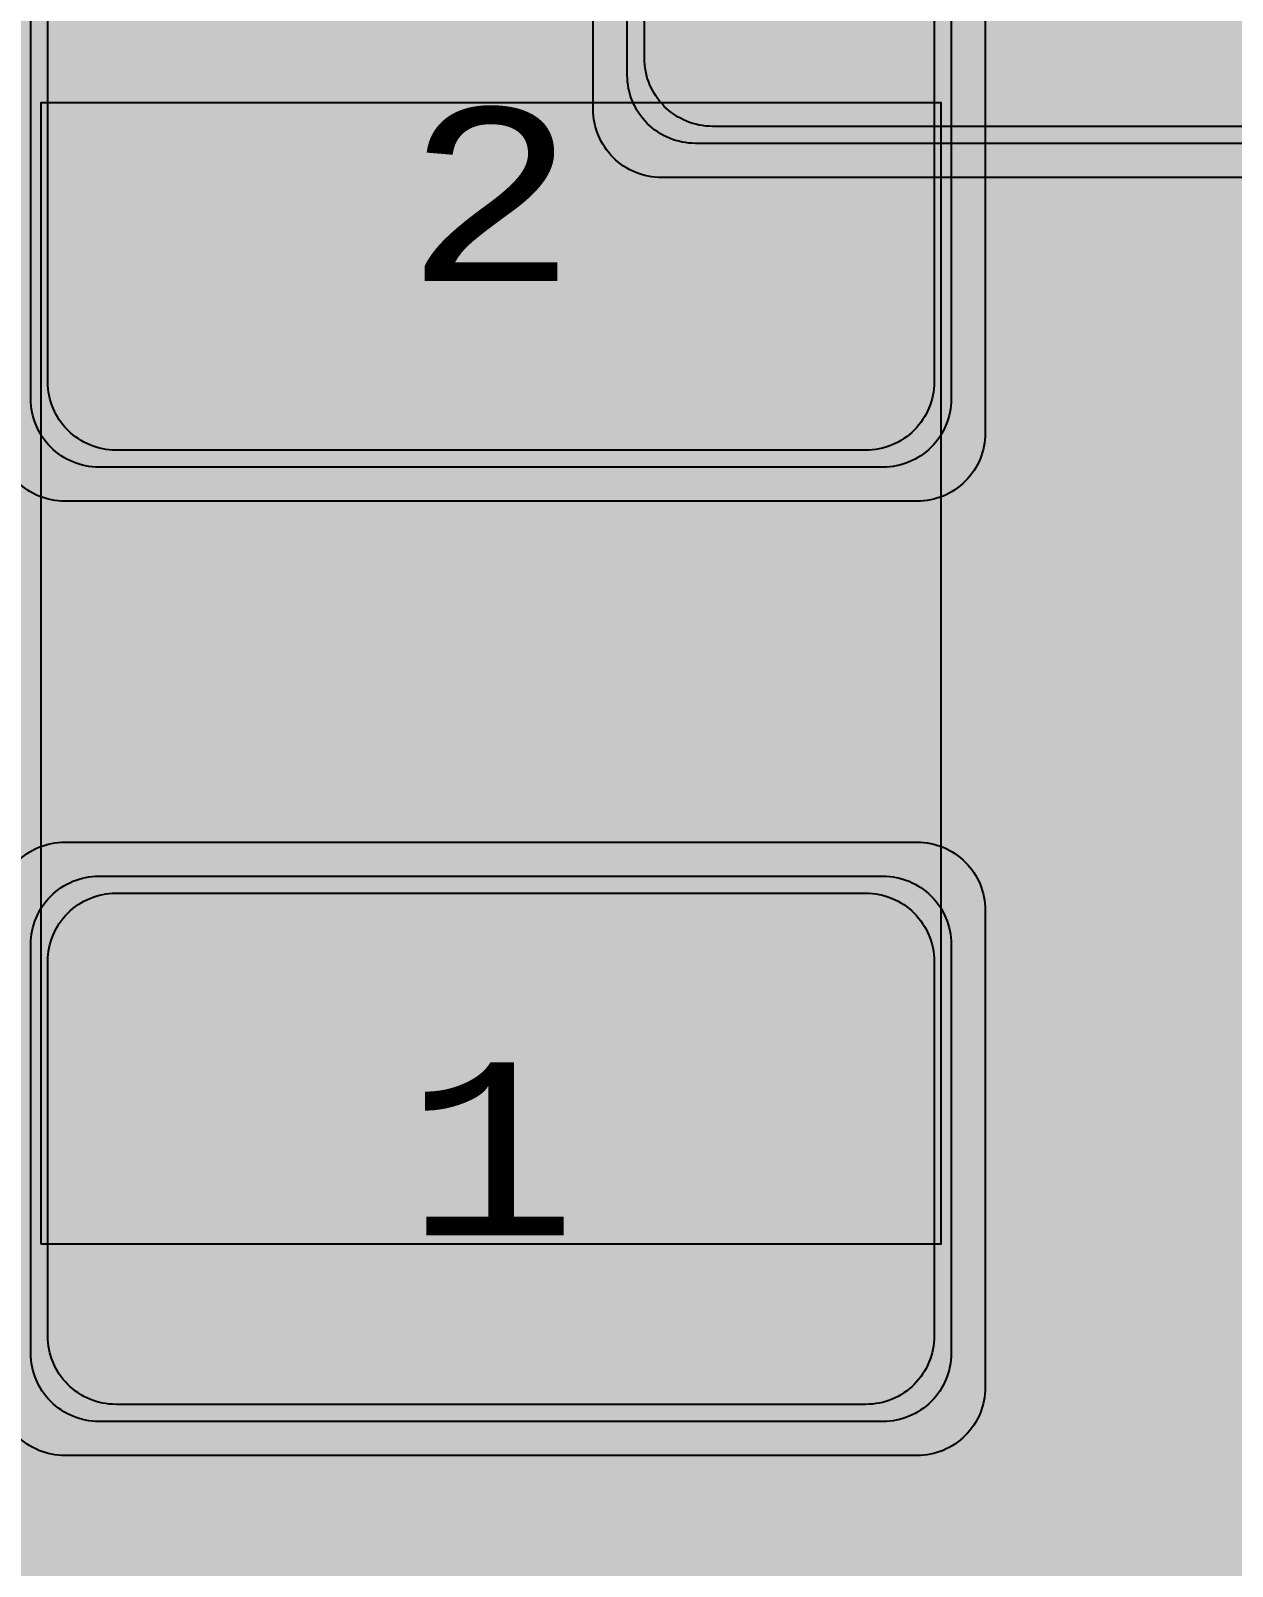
# Model space of a CAD drawing. Extents: x -28 to 199, y -61 to 255.
# Drawn here: x 90.9 to 94.425, y 210.125 to 214.631 of the extents above; entities that cross this region are included whole.
import ezdxf
from ezdxf.enums import TextEntityAlignment as Align

# ---------------------------------------------------------------- set-up
doc = ezdxf.new("R2010")
doc.units = 0
doc.header["$MEASUREMENT"] = 0
for name, color, linetype in [('ASSEMBLY_OUTLINES_TOP', 102, 'CONTINUOUS'), ('ASSEMBLY_PART_NUMBERS_BTM', 191, 'CONTINUOUS'), ('ASSEMBLY_PART_NUMBERS_TOP', 102, 'CONTINUOUS'), ('ASSEMBLY_REF_DES_TOP', 102, 'CONTINUOUS'), ('GENERATED_SILKSCREEN_BTM', 255, 'CONTINUOUS'), ('GENERATED_SILKSCREEN_TOP', 140, 'CONTINUOUS'), ('PART_PADS_SMD_BTM', 10, 'CONTINUOUS'), ('PART_PADS_SMD_TOP', 150, 'CONTINUOUS'), ('PIN_NUMBERS_BTM', 8, 'CONTINUOUS'), ('PIN_NUMBERS_TOP', 8, 'CONTINUOUS'), ('PLACEMENT_OUTLINES_TOP', 130, 'CONTINUOUS'), ('PLANE_SHAPES_LAYER_2', 230, 'CONTINUOUS'), ('PLANE_SHAPES_LAYER_3', 81, 'CONTINUOUS'), ('SILKSCREEN_OUTLINES_TOP', 150, 'CONTINUOUS'), ('SILKSCREEN_REF_DES_BTM', 211, 'CONTINUOUS'), ('SOLDERMASK_PADS_BTM', 12, 'CONTINUOUS'), ('SOLDERMASK_PADS_TOP', 180, 'CONTINUOUS'), ('SOLDERPASTE_PADS_BTM', 12, 'CONTINUOUS'), ('SOLDERPASTE_PADS_TOP', 180, 'CONTINUOUS'), ('TRACES_LAYER_BOTTOM', 10, 'CONTINUOUS'), ('TRACES_LAYER_TOP', 150, 'CONTINUOUS')]:
    doc.layers.add(name, color=color, linetype=linetype)
doc.styles.add('COURIER_NEW', font='COUR.TTF')
doc.styles.add('VERDANA', font='verdana.TTF')
doc.styles.add('VERIBEST_GERBER_0', font='txt')

msp = doc.modelspace()

# ---------------------------------------------------------------- hatches: boundary and pattern name
at = {"layer": 'PLANE_SHAPES_LAYER_2'}
h = msp.add_hatch(color=256, dxfattribs=at)
h.paths.add_polyline_path([(169.5, 129.25), (149.5, 129.25), (142.25, 122), (142.25, 90.5), (147.5, 90.5), (147.5, 80), (154, 80), (154, 69.25), (131.75, 69.25), (131.75, 73.25), (121.25, 73.25), (121.25, 81), (110.5, 81), (110.5, 125.75), (106.5, 125.75), (106.5, 128.75), (93.5, 128.75), (93.5, 120.25), (91.75, 120.25), (91.75, 121.5), (80, 121.5), (80, 118.25), (73.25, 118.25), (73.25, 124.5), (67.5, 124.5), (67.5, 128), (57.75, 128), (57.75, 120.25), (55.25, 120.25), (55.25, 121.5), (47.5, 121.5), (47.5, 119), (35, 119), (35, 134.75), (32.75, 134.75), (32.75, 159.75), (29.25, 159.75), (29.25, 175.25), (22.5, 175.25), (22.5, 195.25), (17.25, 195.25), (17.25, 198), (22.5, 198), (22.5, 216.5), (40.25, 216.5), (40.25, 235.5), (54.5, 235.5), (54.5, 254), (87.25, 254), (87.25, 236.25), (86.25, 236.25), (86.25, 228.75), (81, 228.75), (81, 218.75), (95.25, 218.75), (95.25, 194.5), (87, 194.5), (87, 172), (131.1, 172), (131.1, 208.75), (115.5, 208.75), (115.5, 213.75), (106.75, 213.75), (106.75, 218.75), (110.25, 222.25), (110.25, 226.25), (142.5, 226.25), (142.5, 221.5), (160.5, 221.5), (160.5, 240.75), (169.5, 240.75)])
h.paths.add_polyline_path([(35.5, 149.5), (41.75, 149.5), (41.75, 152), (39.25, 152), (39.25, 154), (37.75, 154), (37.75, 152), (35.5, 152)], flags=16)
h.paths.add_polyline_path([(37.5, 125.75), (37.5, 128.75), (42.75, 128.75), (42.75, 125.75)], flags=16)
h.paths.add_polyline_path([(52, 127.75), (52, 130.75), (54.25, 130.75), (54.25, 127.75)], flags=16)
h.paths.add_polyline_path([(50.75, 219.5), (50.75, 226.5), (71.75, 226.5), (71.75, 219.5)], flags=16)
h.paths.add_polyline_path([(66.5, 150.75), (66.5, 177.5), (72.25, 177.5), (72.25, 150.75)], flags=16)
h.paths.add_polyline_path([(47.25, 185.25), (73, 185.25), (73, 188.25), (70.25, 188.25), (70.25, 191), (47.25, 191)], flags=16)
h.paths.add_polyline_path([(84.5, 208), (84.5, 212.75), (85, 212.75), (85, 208)], flags=16)
h.paths.add_polyline_path([(61.5, 137.25), (87.75, 137.25), (87.75, 140.5), (84.75, 140.5), (84.75, 143), (61.5, 143)], flags=16)
h.paths.add_polyline_path([(88.75, 127), (88.75, 130), (91, 130), (91, 127)], flags=16)
h.paths.add_polyline_path([(85.5, 130.25), (85.5, 132.5), (91, 132.5), (91, 130.25)], flags=16)
h.paths.add_polyline_path([(108.75, 142.25), (135.75, 142.25), (135.75, 145.75), (132.25, 145.75), (132.25, 149), (108.75, 149)], flags=16)
h.paths.add_polyline_path([(114.25, 126.75), (140.75, 126.75), (140.75, 129.75), (137.25, 129.75), (137.25, 133), (114.25, 133)], flags=16)
h.paths.add_polyline_path([(155.25, 180.25), (166.25, 180.25), (166.25, 186.25), (152.25, 186.25), (152.25, 183), (155.25, 183)], flags=16)
at = {"layer": 'PLANE_SHAPES_LAYER_3'}
h = msp.add_hatch(color=256, dxfattribs=at)
h.paths.add_polyline_path([(169.5, 129.25), (149.5, 129.25), (142.25, 122), (142.25, 90.5), (147.5, 90.5), (147.5, 80), (154, 80), (154, 69.25), (131.75, 69.25), (131.75, 73.25), (121.25, 73.25), (121.25, 81), (110.5, 81), (110.5, 125.75), (106.5, 125.75), (106.5, 128.75), (93.5, 128.75), (93.5, 120.25), (91.75, 120.25), (91.75, 121.5), (80, 121.5), (80, 118.25), (73.25, 118.25), (73.25, 124.5), (67.5, 124.5), (67.5, 127.75), (58.25, 127.75), (58.25, 130.25), (88.75, 130.25), (88.75, 127), (91, 127), (91, 132.5), (55, 132.5), (55, 131.25), (52, 131.25), (52, 127.75), (55, 127.75), (55, 127.25), (57.75, 127.25), (57.75, 120.25), (55.25, 120.25), (55.25, 121.5), (47.5, 121.5), (47.5, 119), (35, 119), (35, 134.75), (32.75, 134.75), (32.75, 159.75), (29.25, 159.75), (29.25, 175.25), (22.5, 175.25), (22.5, 195.25), (17.25, 195.25), (17.25, 198), (22.5, 198), (22.5, 216.5), (40.25, 216.5), (40.25, 235.5), (54.5, 235.5), (54.5, 254), (87.25, 254), (87.25, 236.25), (86.25, 236.25), (86.25, 228.75), (81, 228.75), (81, 218.75), (95.25, 218.75), (95.25, 194.5), (87, 194.5), (87, 172), (131.1, 172), (131.1, 208.75), (115.5, 208.75), (115.5, 213.75), (106.75, 213.75), (106.75, 218.75), (110.25, 222.25), (110.25, 226.25), (142.5, 226.25), (142.5, 221.5), (160.5, 221.5), (160.5, 240.75), (169.5, 240.75)])
h.paths.add_polyline_path([(35.5, 149.5), (41.75, 149.5), (41.75, 152), (39.25, 152), (39.25, 154), (37.75, 154), (37.75, 152), (35.5, 152)], flags=16)
h.paths.add_polyline_path([(37.5, 125.75), (37.5, 128.75), (42.75, 128.75), (42.75, 125.75)], flags=16)
h.paths.add_polyline_path([(50.75, 219.5), (50.75, 226.5), (71.75, 226.5), (71.75, 219.5)], flags=16)
h.paths.add_polyline_path([(66.5, 150.75), (66.5, 177.5), (72.25, 177.5), (72.25, 150.75)], flags=16)
h.paths.add_polyline_path([(47.25, 185.25), (73, 185.25), (73, 188.25), (70.25, 188.25), (70.25, 191), (47.25, 191)], flags=16)
h.paths.add_polyline_path([(84.5, 208), (84.5, 212.75), (85, 212.75), (85, 208)], flags=16)
h.paths.add_polyline_path([(61.5, 137.25), (87.75, 137.25), (87.75, 140.5), (84.75, 140.5), (84.75, 143), (61.5, 143)], flags=16)
h.paths.add_polyline_path([(108.75, 142.25), (135.75, 142.25), (135.75, 145.75), (132.25, 145.75), (132.25, 149), (108.75, 149)], flags=16)
h.paths.add_polyline_path([(114.25, 126.75), (140.75, 126.75), (140.75, 129.75), (137.25, 129.75), (137.25, 133), (114.25, 133)], flags=16)
h.paths.add_polyline_path([(155.25, 180.25), (166.25, 180.25), (166.25, 186.25), (152.25, 186.25), (152.25, 183), (155.25, 183)], flags=16)

# ---------------------------------------------------------------- linework, layer by layer
at = {"layer": 'ASSEMBLY_OUTLINES_TOP'}
msp.add_lwpolyline([(90.93, 211.07), (90.93, 214.42), (93.57, 214.42), (93.57, 211.07)], close=True, dxfattribs=at)
at = {"layer": 'GENERATED_SILKSCREEN_BTM', "const_width": 0.15}
for points in [[(92.4748, 210.6376), (92.0444, 211.0664), (92.0444, 210.6376), (92.4748, 210.6376)], [(91.6324, 210.3496), (91.7668, 210.4592), (91.7692, 210.4608), (91.7708, 210.4632), (91.7716, 210.468), (91.7708, 210.4736), (91.7684, 210.4792), (91.7644, 210.4832), (91.7596, 210.4864), (91.754, 210.4872), (91.7484, 210.4856), (91.618, 210.3792), (91.3596, 210.3792), (91.2348, 210.48), (91.2348, 210.7672), (91.3436, 210.6792), (91.3468, 210.6776), (91.3476, 210.6768), (91.35, 210.676), (91.3532, 210.676), (91.6228, 210.676), (91.626, 210.676), (91.6308, 210.6776), (91.6324, 210.6792), (91.7668, 210.788), (91.7692, 210.7888), (91.77, 210.7904), (91.7716, 210.7928), (91.7732, 210.7984), (91.774, 210.8016), (91.774, 211.0208), (91.7732, 211.0248), (91.7716, 211.028), (91.77, 211.0304), (91.7692, 211.0312), (91.7668, 211.0336), (91.6324, 211.1432), (91.6292, 211.144), (91.6276, 211.1448), (91.626, 211.1456), (91.6228, 211.1464), (91.3532, 211.1464), (91.35, 211.1456), (91.3484, 211.1448), (91.346, 211.144), (91.3428, 211.1432), (91.2084, 211.0336), (91.206, 211.0296), (91.2052, 211.0264), (91.2036, 211.024), (91.2028, 211.0208), (91.2028, 210.472), (91.2036, 210.4696), (91.2052, 210.464), (91.206, 210.4624), (91.2084, 210.4592), (91.3428, 210.3496), (91.3468, 210.348), (91.3476, 210.3472), (91.35, 210.3472), (91.3508, 210.3464), (91.3516, 210.3464), (91.3532, 210.3464), (91.6228, 210.3464), (91.626, 210.3472), (91.6292, 210.348), (91.6324, 210.3496)], [(91.7412, 211.0128), (91.7412, 210.8096), (91.618, 210.708), (91.3596, 210.708), (91.2348, 210.8096), (91.2348, 211.0128), (91.3596, 211.1136), (91.618, 211.1136), (91.7412, 211.0128)], [(92.0444, 210.3624), (92.0436, 210.356), (92.0396, 210.352), (92.034, 210.3496), (92.0284, 210.3488), (92.0228, 210.3496), (92.018, 210.352), (92.014, 210.356), (92.0124, 210.3624), (92.0124, 210.6048), (91.9748, 210.6048), (91.9692, 210.6064), (91.9644, 210.6096), (91.962, 210.6152), (91.9612, 210.6208), (91.962, 210.6272), (91.9644, 210.6328), (91.9692, 210.6368), (91.9748, 210.6376), (92.0124, 210.6376), (92.0124, 211.108), (92.0132, 211.112), (92.0156, 211.1152), (92.0188, 211.1184), (92.0228, 211.1208), (92.0276, 211.1224), (92.0324, 211.1232), (92.0364, 211.1224), (92.0404, 211.1192), (92.526, 210.6336), (92.5292, 210.6288), (92.5308, 210.624), (92.53, 210.6192), (92.5268, 210.6136), (92.5252, 210.6096), (92.522, 210.6072), (92.5188, 210.6056), (92.5148, 210.6048), (92.0444, 210.6048), (92.0444, 210.3624)], [(92.7412, 211.0264), (92.8444, 211.1408), (92.85, 211.1448), (92.8556, 211.1464), (93.2708, 211.1464), (93.2764, 211.1448), (93.2812, 211.1408), (93.2852, 211.136), (93.2868, 211.1304), (93.2868, 210.7808), (93.2868, 210.7784), (93.2868, 210.776), (93.2868, 210.3624), (93.2852, 210.3568), (93.2812, 210.3512), (93.2764, 210.3472), (93.2708, 210.3464), (92.8508, 210.3464), (92.7196, 210.4608), (92.7164, 210.4656), (92.7148, 210.472), (92.7148, 210.6432), (92.8324, 210.776), (92.7484, 210.8432), (92.746, 210.8464), (92.7436, 210.8504), (92.742, 210.8544), (92.7412, 210.8568), (92.7412, 211.0264)], [(93.2532, 211.1136), (92.8636, 211.1136), (92.774, 211.0136), (92.774, 210.8656), (92.8628, 210.7944), (93.2532, 210.7944), (93.2532, 211.1136)], [(93.4868, 211.1136), (93.4812, 211.1152), (93.4764, 211.1184), (93.474, 211.124), (93.4732, 211.1296), (93.474, 211.136), (93.4764, 211.1408), (93.4812, 211.1448), (93.4868, 211.1464), (94.0268, 211.1464), (94.0324, 211.1448), (94.0372, 211.1408), (94.0412, 211.136), (94.0428, 211.1304), (94.0428, 210.3624), (94.0412, 210.3568), (94.0372, 210.352), (94.0324, 210.3496), (94.0268, 210.3488), (94.0204, 210.3496), (94.0148, 210.352), (94.0108, 210.3568), (94.0092, 210.3624), (94.0092, 210.7664), (93.6468, 210.7664), (93.6412, 210.7672), (93.6364, 210.7712), (93.634, 210.7768), (93.6332, 210.7824), (93.634, 210.788), (93.6364, 210.7936), (93.6412, 210.7976), (93.6468, 210.7992), (94.0092, 210.7992), (94.0092, 211.1136), (93.4868, 211.1136)], [(93.2532, 210.7616), (92.8644, 210.7616), (92.7468, 210.6296), (92.7468, 210.4792), (92.8628, 210.3792), (93.2532, 210.3792), (93.2532, 210.7616)]]:
    msp.add_lwpolyline(points, dxfattribs=at)
at = {"layer": 'GENERATED_SILKSCREEN_TOP', "const_width": 0.15}
for points in [[(90.930005, 212.166164, 1.1642e-05), (90.929995, 212.166156), (90.929995, 213.333844, 1.1642e-05), (90.930005, 213.333836), (90.930005, 212.166164)], [(93.570005, 212.166156, 1.1642e-05), (93.569995, 212.166164), (93.569995, 213.333836, 1.1642e-05), (93.570005, 213.333844), (93.570005, 212.166156)]]:
    msp.add_lwpolyline(points, format="xyb", dxfattribs=at)
at = {"layer": 'PART_PADS_SMD_BTM'}
msp.add_lwpolyline([(95.35, 214.5, -0.4142135624), (95.15, 214.3), (92.85, 214.3, -0.4142135624), (92.65, 214.5), (92.65, 215.7, -0.4142135624), (92.85, 215.9), (95.15, 215.9, -0.4142135624), (95.35, 215.7)], format="xyb", close=True, dxfattribs=at)
at = {"layer": 'PART_PADS_SMD_TOP'}
for points in [[(93.6, 213.55, -0.4142135624), (93.4, 213.35), (91.1, 213.35, -0.4142135624), (90.9, 213.55), (90.9, 214.75, -0.4142135624), (91.1, 214.95), (93.4, 214.95, -0.4142135624), (93.6, 214.75)], [(93.6, 210.75, -0.4142135624), (93.4, 210.55), (91.1, 210.55, -0.4142135624), (90.9, 210.75), (90.9, 211.95, -0.4142135624), (91.1, 212.15), (93.4, 212.15, -0.4142135624), (93.6, 211.95)]]:
    msp.add_lwpolyline(points, format="xyb", close=True, dxfattribs=at)
at = {"layer": 'PLACEMENT_OUTLINES_TOP'}
msp.add_lwpolyline([(90.93, 211.07), (90.93, 214.42), (93.57, 214.42), (93.57, 211.07)], close=True, dxfattribs=at)
at = {"layer": 'SILKSCREEN_OUTLINES_TOP'}
msp.add_lwpolyline([(90.93, 211.07), (90.93, 214.42), (93.57, 214.42), (93.57, 211.07)], close=True, dxfattribs=at)
at = {"layer": 'SOLDERMASK_PADS_BTM'}
msp.add_lwpolyline([(95.45, 214.4, -0.4142135624), (95.25, 214.2), (92.75, 214.2, -0.4142135624), (92.55, 214.4), (92.55, 215.8, -0.4142135624), (92.75, 216), (95.25, 216, -0.4142135624), (95.45, 215.8)], format="xyb", close=True, dxfattribs=at)
at = {"layer": 'SOLDERMASK_PADS_TOP'}
for points in [[(93.7, 213.45, -0.4142135624), (93.5, 213.25), (91, 213.25, -0.4142135624), (90.8, 213.45), (90.8, 214.85, -0.4142135624), (91, 215.05), (93.5, 215.05, -0.4142135624), (93.7, 214.85)], [(93.7, 210.65, -0.4142135624), (93.5, 210.45), (91, 210.45, -0.4142135624), (90.8, 210.65), (90.8, 212.05, -0.4142135624), (91, 212.25), (93.5, 212.25, -0.4142135624), (93.7, 212.05)]]:
    msp.add_lwpolyline(points, format="xyb", close=True, dxfattribs=at)
at = {"layer": 'SOLDERPASTE_PADS_BTM'}
msp.add_lwpolyline([(95.3, 214.55, -0.4142135624), (95.1, 214.35), (92.9, 214.35, -0.4142135624), (92.7, 214.55), (92.7, 215.65, -0.4142135624), (92.9, 215.85), (95.1, 215.85, -0.4142135624), (95.3, 215.65)], format="xyb", close=True, dxfattribs=at)
at = {"layer": 'SOLDERPASTE_PADS_TOP'}
for points in [[(93.55, 213.6, -0.4142135624), (93.35, 213.4), (91.15, 213.4, -0.4142135624), (90.95, 213.6), (90.95, 214.7, -0.4142135624), (91.15, 214.9), (93.35, 214.9, -0.4142135624), (93.55, 214.7)], [(93.55, 210.8, -0.4142135624), (93.35, 210.6), (91.15, 210.6, -0.4142135624), (90.95, 210.8), (90.95, 211.9, -0.4142135624), (91.15, 212.1), (93.35, 212.1, -0.4142135624), (93.55, 211.9)]]:
    msp.add_lwpolyline(points, format="xyb", close=True, dxfattribs=at)
at = {"layer": 'TRACES_LAYER_BOTTOM', "const_width": 0.5}
msp.add_lwpolyline([(94, 215.1), (94, 214.192358), (95.15, 213.042358), (95.15, 212.5)], dxfattribs=at)
at = {"layer": 'TRACES_LAYER_TOP', "const_width": 0.5}
for points in [[(99.46, 219.25), (100.405869, 218.304131), (100.405869, 213.589393), (98.209661, 211.393185), (96.092198, 211.393185), (85.674578, 200.975565), (85.674578, 195.517837), (86.963448, 194.228967), (86.963448, 185.235166), (77.150644, 175.422362), (77.150644, 167.239754), (71.42229, 161.5114), (64.234504, 161.5114), (62.941395, 160.218291), (53.422972, 160.218291), (52.623832, 159.419151), (52.623832, 155.767669), (50.106163, 153.25), (48.85, 153.25)], [(97.6, 215.75), (97.6, 214.036532), (86.252776, 202.689308), (85.109179, 202.689308), (75.378436, 192.958565), (65.86212, 192.958565), (64.8, 194.020685), (64.8, 194.9)], [(95.9, 215.75), (95.9, 213.680683), (94.593582, 212.374265), (93.824265, 212.374265), (92.8, 211.35), (92.25, 211.35)], [(89, 214.05), (90.275, 214.05), (90.375, 214.15), (92.25, 214.15)]]:
    msp.add_lwpolyline(points, dxfattribs=at)

# ---------------------------------------------------------------- texts
at = {"layer": 'ASSEMBLY_PART_NUMBERS_BTM', "style": 'VERIBEST_GERBER_0', "text_generation_flag": 2}
for s, p in [('ERJ-3EKF10R7V', (89.79, 215.75)), ('CL21B225KOFNNNE', (91.54, 214.75))]:
    msp.add_text(s, height=2.032, rotation=90, dxfattribs=at).set_placement(p, align=Align.TOP_LEFT)
for s, p in [('MMZ1608A182B', (96, 213.29)), ('TPS73030DBVT', (100.25, 212.04)), ('CL21B225KOFNNNE', (100, 211.21)), ('ERJ-3EKF10R0V', (112.25, 211.04))]:
    msp.add_text(s, height=2.032, dxfattribs=at).set_placement(p, align=Align.TOP_LEFT)
at = {"layer": 'ASSEMBLY_PART_NUMBERS_TOP', "style": 'VERIBEST_GERBER_0'}
msp.add_text('ERJ-3EKF1783V', height=2.032, dxfattribs=at).set_placement((85.75, 213.71), align=Align.TOP_LEFT)
msp.add_text('MCR25JZHJ000', height=2.032, rotation=270, dxfattribs=at).set_placement((94.79, 212.75), align=Align.TOP_LEFT)
at = {"layer": 'ASSEMBLY_REF_DES_TOP', "style": 'VERDANA'}
msp.add_text('R558', height=0.8, rotation=270, dxfattribs=at).set_placement((92.6, 214.25), align=Align.TOP_LEFT)
at = {"layer": 'PIN_NUMBERS_BTM', "style": 'COURIER_NEW'}
for s, p in [('2', (92.25, 214.15)), ('1', (92.25, 211.35))]:
    msp.add_text(s, height=0.508, dxfattribs=at).set_placement(p, align=Align.MIDDLE_CENTER)
at = {"layer": 'PIN_NUMBERS_TOP', "style": 'COURIER_NEW'}
for s, p in [('2', (92.25, 214.15)), ('1', (92.25, 211.35))]:
    msp.add_text(s, height=0.508, dxfattribs=at).set_placement(p, align=Align.MIDDLE_CENTER)
at = {"layer": 'SILKSCREEN_REF_DES_BTM', "style": 'VERIBEST_GERBER_0', "text_generation_flag": 2}
msp.add_text('FB49', height=0.8, dxfattribs=at).set_placement((94.15, 211.16), align=Align.TOP_LEFT)

doc.saveas('drawing.dxf')
